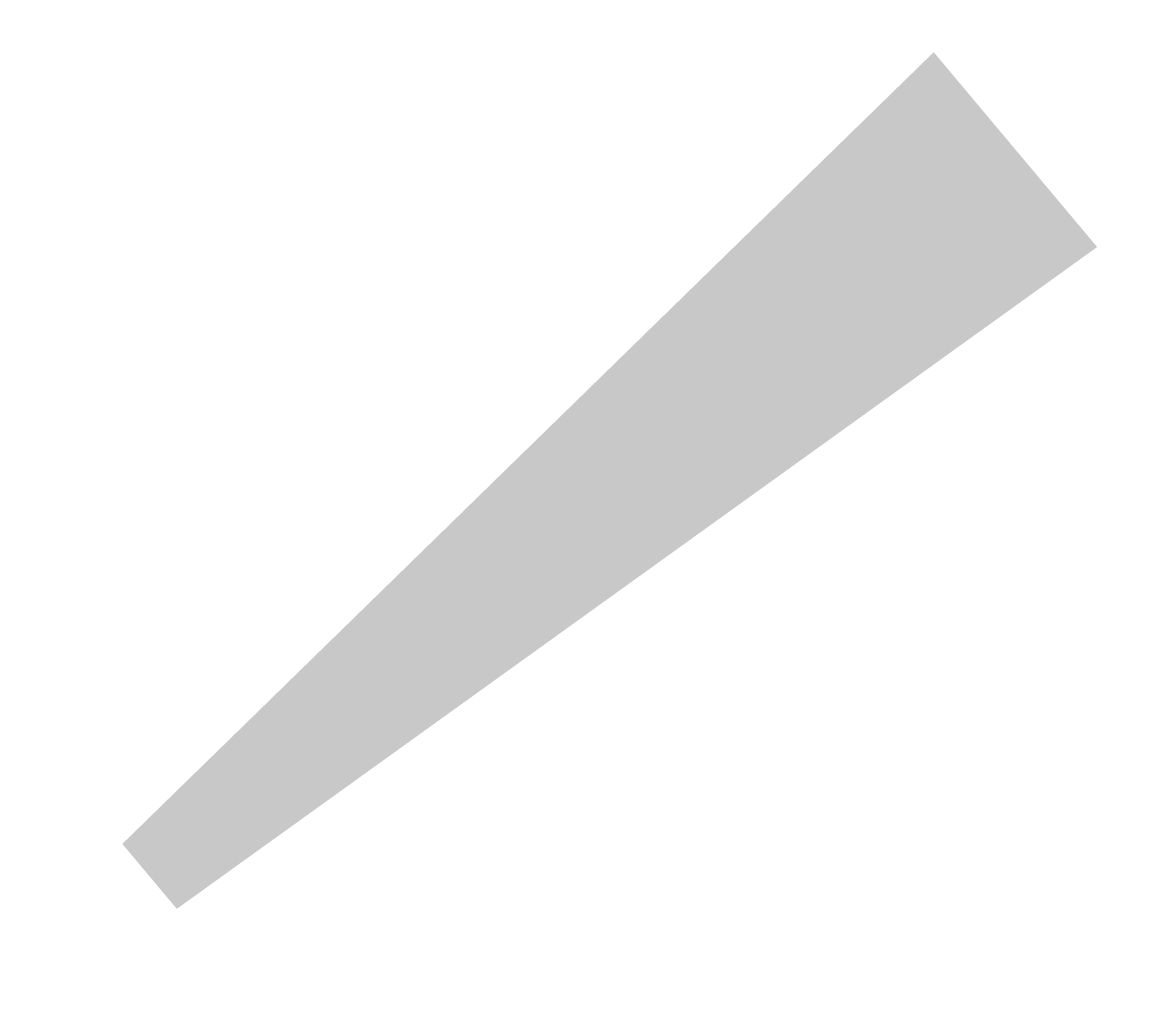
# Model space of a CAD drawing. Header units: millimetres. Extents: x -4.5 to 35.1, y -4.5 to 30.2.
import ezdxf

# ---------------------------------------------------------------- set-up
doc = ezdxf.new("R2010")
doc.units = ezdxf.units.MM

msp = doc.modelspace()

# ---------------------------------------------------------------- linework, layer by layer
msp.add_lwpolyline([(0, 0, 3, 9, 0), (30.642, 25.712, 9, 9, 0), (30.642, 25.712, 9, 9, 0)], format="xyseb")

doc.saveas('drawing.dxf')
